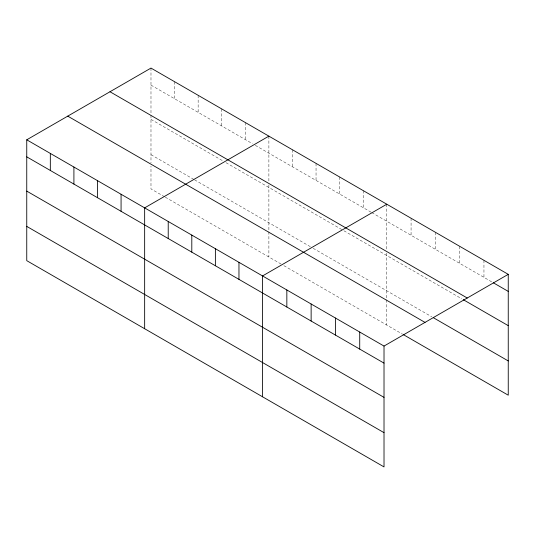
<?xml version="1.0" encoding="UTF-8"?>
<svg xmlns="http://www.w3.org/2000/svg" width="535" height="535" viewBox="0 0 535 535"><rect width="100%" height="100%" fill="white"/><g stroke="black" fill="none" stroke-linecap="round" stroke-linejoin="round"><path stroke-width="0.4" stroke-dasharray="2.67 2.01" d="M150.984 68.079L150.984 114.483M150.984 85.125L252.446 143.701M255.309 145.353L371.063 212.181M371.771 212.596L492.528 282.313M150.984 119.379L223.155 161.048M226.011 162.694L343.196 230.351M343.911 230.766L461.805 298.831M150.984 154.675L193.857 179.426M194.573 179.84L310.327 246.668M313.182 248.32L431.798 316.8M164.559 196.766L150.984 188.929L150.984 166.091M165.275 197.181L281.029 264.009M283.884 265.661L402.501 334.141M483.954 260.318L483.954 277.364M459.665 246.294L459.665 263.34M435.37 232.264L435.37 249.31M411.074 218.24L411.074 235.286M386.778 204.216L386.778 249.805M386.778 253.068L386.778 298.965M386.778 299.781L386.778 325.066M363.198 190.6L363.198 207.647M339.618 176.985L339.618 194.031M316.045 163.376L316.045 180.415M292.464 149.76L292.464 166.806M268.884 136.144L268.884 181.739M268.884 185.003L268.884 230.899M268.884 231.715L268.884 256.994M245.304 122.535L245.304 139.581M221.724 108.919L221.724 125.966M198.144 95.304L198.144 112.35M174.564 81.694L174.564 98.741M150.984 115.299L150.984 162.827"/><path stroke-width="0.8" d="M26.75 139.809L384.016 346.071L384.016 466.921L26.75 260.659L26.75 139.809L150.984 68.079L508.25 274.341L508.25 395.191L403.216 334.549M268.884 136.144L144.651 207.874L144.651 328.724M386.778 204.216L262.545 275.94L262.545 396.789M384.016 346.071L508.25 274.341M493.243 282.727L508.25 291.388M109.989 91.752L467.256 298.015M463.236 299.653L508.25 325.648M433.223 317.623L508.25 360.938M67.744 116.135L425.011 322.404M26.75 156.849L384.016 363.118M26.75 191.109L384.016 397.371M26.75 226.399L384.016 432.668M359.721 332.048L359.721 349.087M335.425 318.017L335.425 335.064M311.136 303.994L311.136 321.04M286.84 289.97L286.84 307.01M238.964 262.331L238.964 279.37M215.384 248.715L215.384 265.761M191.804 235.099L191.804 252.145M168.224 221.49L168.224 238.53M121.07 194.258L121.07 211.305M97.49 180.649L97.49 197.689M73.91 167.034L73.91 184.08M50.33 153.418L50.33 170.464"/></g></svg>
